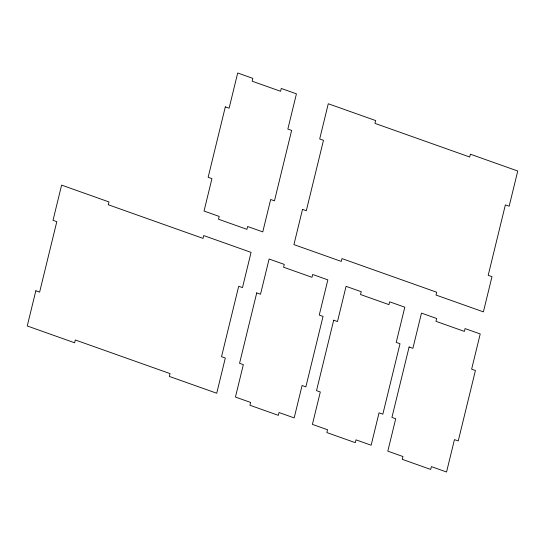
<?xml version="1.0" encoding="UTF-8"?>
<svg xmlns="http://www.w3.org/2000/svg" width="545" height="545" viewBox="0 0 545 545"><rect width="100%" height="100%" fill="white"/><g stroke="black" fill="none" stroke-linecap="round" stroke-linejoin="round"><path stroke-width="0.82" d="M35.841 290.757L27.25 325.971L74.617 342.785L75.305 339.971L170.04 373.604L169.352 376.425L216.726 393.238L225.31 358.024L221.522 356.682L238.696 286.254L242.491 287.597L251.075 252.383L203.707 235.569L203.019 238.383L108.285 204.75L108.973 201.929L61.605 185.116L53.015 220.33L56.803 221.672L39.628 292.1L35.841 290.757M225.323 106.868L208.142 177.295L211.937 178.637L204.034 211.038L219.192 216.419L218.504 219.233L246.926 229.322L247.614 226.509L262.772 231.891L270.667 199.49L274.462 200.839L291.636 130.412L287.849 129.063L296.432 93.849L281.274 88.467L280.593 91.288L252.172 81.198L252.853 78.378L237.695 72.996L229.111 108.21L225.323 106.868M256.729 292.883L239.555 363.311L243.343 364.653L235.44 397.053L250.598 402.435L249.91 405.248L278.332 415.338L279.02 412.524L294.177 417.906L302.08 385.506L305.868 386.855L323.042 316.427L319.254 315.078L327.845 279.864L312.687 274.482L311.999 277.303L283.577 267.214L284.265 264.393L269.107 259.011L260.517 294.225L256.729 292.883M302.509 209.389L293.925 244.603L341.293 261.416L341.981 258.603L436.715 292.236L436.027 295.056L483.395 311.869L491.985 276.656L488.197 275.314L505.372 204.886L509.159 206.228L517.75 171.014L470.383 154.201L469.695 157.014L374.96 123.381L375.648 120.561L328.274 103.748L319.69 138.961L323.478 140.303L306.304 210.731L302.509 209.389M333.697 320.208L316.522 390.636L320.31 391.978L312.408 424.378L327.565 429.76L326.877 432.573L355.299 442.669L355.987 439.849L371.145 445.231L379.048 412.831L382.835 414.18L400.01 343.752L396.222 342.403L404.812 307.189L389.655 301.814L388.967 304.628L360.545 294.538L361.233 291.718L346.075 286.336L337.484 321.55L333.697 320.208M409.104 346.981L391.93 417.409L395.718 418.751L387.815 451.151L402.973 456.533L402.285 459.346L430.707 469.436L431.395 466.622L446.553 472.004L454.455 439.604L458.243 440.953L475.417 370.525L471.629 369.176L480.22 333.962L465.062 328.581L464.374 331.401L435.952 321.312L436.64 318.491L421.483 313.109L412.892 348.323L409.104 346.981"/></g></svg>
